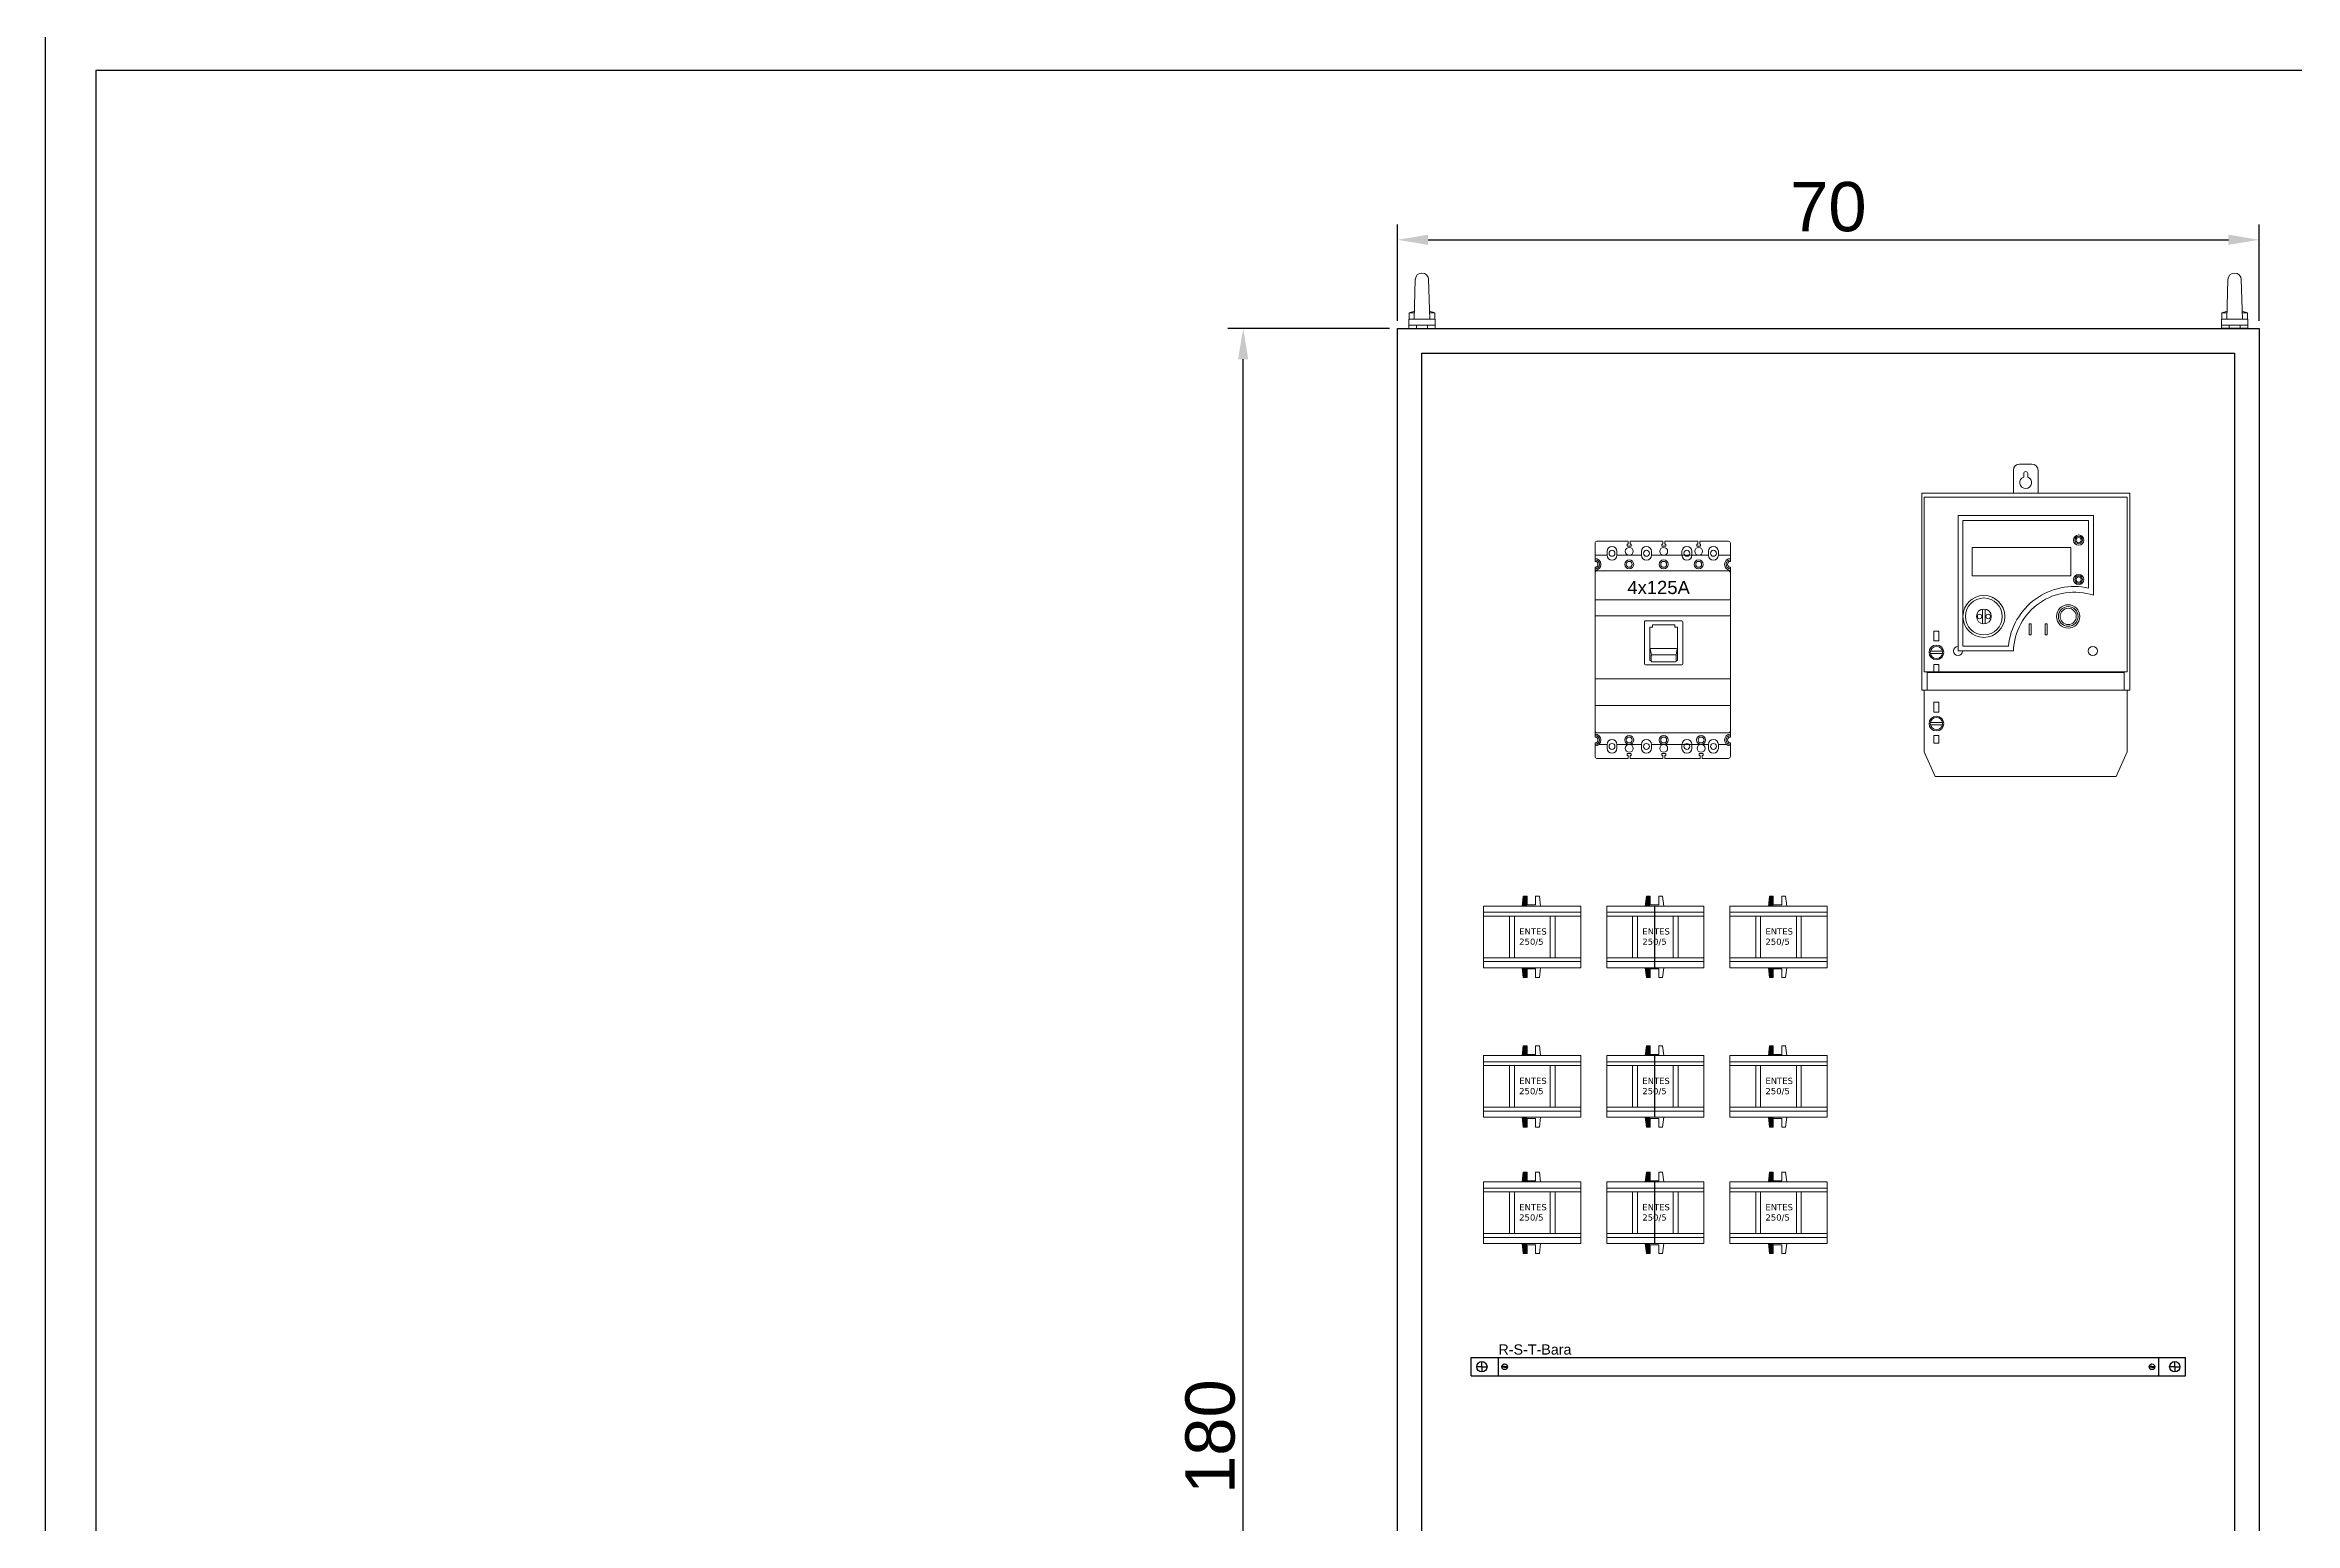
# Model space of a CAD drawing. Header units: millimetres. Extents: x 2046 to 14753, y 2361 to 29276.
# Drawn here: x 9972.7 to 10155.4, y 3099.9 to 3220 of the extents above; entities that cross this region are included whole.
import ezdxf

# ---------------------------------------------------------------- set-up
doc = ezdxf.new("R2010")
doc.units = ezdxf.units.MM
for name, color, linetype in [('ANTET', 7, 'Continuous'), ('BARA', 31, 'Continuous'), ('HAT', 3, 'Continuous'), ('Layer 1', 7, 'Continuous'), ('YAZI-1', 2, 'Continuous')]:
    doc.layers.add(name, color=color, linetype=linetype)
doc.layers.add('şalt malzemesi', color=7, linetype='Continuous', lineweight=40)
doc.styles.add('celalettin', font='verdana.ttf', dxfattribs={"height": 10})
doc.styles.get("Standard").update_dxf_attribs({"font": 'arial.ttf'})
doc.dimstyles.new('ISO-25', dxfattribs={"dimtxt": 2.5, "dimasz": 2.5, "dimexe": 1.25, "dimexo": 0.625, "dimtad": 1, "dimtxsty": 'Standard', "dimcen": 2.5, "dimadec": 0, "dimazin": 0, "dimtfac": 1, "dimtmove": 0, "dimatfit": 3, "dimfxl": 1, "dimarcsym": 0})

# ---------------------------------------------------------------- blocks, each defined once
blk = doc.blocks.new('*D249')
at = {"layer": 'Defpoints', "color": 0, "transparency": 16777216}
for p in [(10069.97, 3196.96), (10082.49, 3196.96), (10082.49, 3016.96)]:
    blk.add_point(p, dxfattribs=at)
at = {"layer": 'HAT', "color": 0, "lineweight": -2, "transparency": 16777216}
for p, q in [((10081.86, 3196.96), (10068.72, 3196.96)), ((10069.97, 3019.46), (10069.97, 3194.46)), ((10081.86, 3016.96), (10068.72, 3016.96))]:
    blk.add_line(p, q, dxfattribs=at)
at = {"layer": 'HAT', "color": 0, "transparency": 16777216}
for points in [[(10069.55, 3194.46), (10070.38, 3194.46), (10069.97, 3196.96)], [(10069.55, 3019.46), (10070.38, 3019.46), (10069.97, 3016.96)]]:
    blk.add_solid(points, dxfattribs=at)
at = {"layer": 'HAT', "transparency": 16777216, "insert": (10067.3, 3106.96), "char_height": 4, "attachment_point": 5, "rotation": 90, "bg_fill": 3, "box_fill_scale": 1.1, "bg_fill_color": 256, "bg_fill_true_color": 13158600, "bg_fill_transparency": 0}
blk.add_mtext('180', dxfattribs=at)
blk = doc.blocks.new('*D250')
at = {"layer": 'Defpoints', "color": 0, "transparency": 16777216}
for p in [(10152.49, 3204.16), (10082.49, 3196.96), (10152.49, 3196.96)]:
    blk.add_point(p, dxfattribs=at)
at = {"layer": 'HAT', "color": 0, "lineweight": -2, "transparency": 16777216}
for p, q in [((10082.49, 3197.59), (10082.49, 3205.41)), ((10152.49, 3197.59), (10152.49, 3205.41)), ((10084.99, 3204.16), (10149.99, 3204.16))]:
    blk.add_line(p, q, dxfattribs=at)
at = {"layer": 'HAT', "color": 0, "transparency": 16777216}
for points in [[(10084.99, 3204.58), (10084.99, 3203.75), (10082.49, 3204.16)], [(10149.99, 3204.58), (10149.99, 3203.75), (10152.49, 3204.16)]]:
    blk.add_solid(points, dxfattribs=at)
at = {"layer": 'HAT', "transparency": 16777216, "insert": (10117.49, 3206.83), "char_height": 4, "attachment_point": 5, "bg_fill": 3, "box_fill_scale": 1.1, "bg_fill_color": 256, "bg_fill_true_color": 13158600, "bg_fill_transparency": 0}
blk.add_mtext('70', dxfattribs=at)

msp = doc.modelspace()

# ---------------------------------------------------------------- hatches: boundary and pattern name
at = {"layer": 'şalt malzemesi', "lineweight": 9}
for points in [[(10092.62, 3150.044), (10093.02, 3150.044), (10093.02, 3150.844), (10092.72, 3150.844)], [(10102.62, 3150.044), (10103.02, 3150.044), (10103.02, 3150.844), (10102.72, 3150.844)], [(10112.62, 3150.044), (10113.02, 3150.044), (10113.02, 3150.844), (10112.72, 3150.844)], [(10092.72, 3144.244), (10093.02, 3144.244), (10093.02, 3145.044), (10092.62, 3145.044)], [(10102.72, 3144.244), (10103.02, 3144.244), (10103.02, 3145.044), (10102.62, 3145.044)], [(10112.72, 3144.244), (10113.02, 3144.244), (10113.02, 3145.044), (10112.62, 3145.044)], [(10092.62, 3137.908), (10093.02, 3137.908), (10093.02, 3138.708), (10092.72, 3138.708)], [(10102.62, 3137.908), (10103.02, 3137.908), (10103.02, 3138.708), (10102.72, 3138.708)], [(10112.62, 3137.908), (10113.02, 3137.908), (10113.02, 3138.708), (10112.72, 3138.708)], [(10092.72, 3132.108), (10093.02, 3132.108), (10093.02, 3132.908), (10092.62, 3132.908)], [(10102.72, 3132.108), (10103.02, 3132.108), (10103.02, 3132.908), (10102.62, 3132.908)], [(10112.72, 3132.108), (10113.02, 3132.108), (10113.02, 3132.908), (10112.62, 3132.908)], [(10092.62, 3127.648), (10093.02, 3127.648), (10093.02, 3128.448), (10092.72, 3128.448)], [(10102.62, 3127.648), (10103.02, 3127.648), (10103.02, 3128.448), (10102.72, 3128.448)], [(10112.62, 3127.648), (10113.02, 3127.648), (10113.02, 3128.448), (10112.72, 3128.448)], [(10092.72, 3121.848), (10093.02, 3121.848), (10093.02, 3122.648), (10092.62, 3122.648)], [(10102.72, 3121.848), (10103.02, 3121.848), (10103.02, 3122.648), (10102.62, 3122.648)], [(10112.72, 3121.848), (10113.02, 3121.848), (10113.02, 3122.648), (10112.62, 3122.648)]]:
    msp.add_hatch(color=253, dxfattribs=at).paths.add_polyline_path(points)

# ---------------------------------------------------------------- linework, layer by layer
at = {"color": 0, "lineweight": 9}
for p, q in [((10083.859, 3197.727), (10083.949, 3200.93)), ((10085.119, 3197.727), (10085.029, 3200.93)), ((10149.859, 3197.727), (10149.949, 3200.93)), ((10151.119, 3197.727), (10151.029, 3200.93)), ((10083.409, 3197.232), (10083.446, 3198.222)), ((10083.874, 3198.37), (10083.446, 3198.222)), ((10083.871, 3198.222), (10083.446, 3198.222)), ((10085.532, 3198.222), (10085.104, 3198.37)), ((10085.532, 3198.222), (10085.107, 3198.222)), ((10085.569, 3197.232), (10085.532, 3198.222)), ((10149.409, 3197.232), (10149.446, 3198.222)), ((10149.446, 3198.222), (10149.874, 3198.37)), ((10149.446, 3198.222), (10149.871, 3198.222)), ((10151.104, 3198.37), (10151.532, 3198.222)), ((10151.107, 3198.222), (10151.532, 3198.222)), ((10151.569, 3197.232), (10151.532, 3198.222)), ((10085.569, 3197.232), (10083.409, 3197.232)), ((10083.409, 3196.963), (10083.409, 3197.232)), ((10083.427, 3197.727), (10085.551, 3197.727)), ((10085.569, 3196.963), (10085.569, 3197.232)), ((10149.409, 3197.232), (10151.569, 3197.232)), ((10149.409, 3196.963), (10149.409, 3197.232)), ((10151.551, 3197.727), (10149.427, 3197.727)), ((10151.569, 3196.963), (10151.569, 3197.232))]:
    msp.add_line(p, q, dxfattribs=at)
for p, q in [((10083.409, 3196.963), (10085.569, 3196.963)), ((10151.569, 3196.963), (10149.409, 3196.963))]:
    msp.add_line(p, q)
at = {"color": 7, "linetype": 'Continuous', "lineweight": 9}
for p, q in [((10132.522, 3183.573), (10132.522, 3185.453)), ((10133.362, 3185.18), (10133.362, 3184.895)), ((10133.682, 3185.18), (10133.682, 3184.895)), ((10134.522, 3183.573), (10134.522, 3185.453)), ((10130.022, 3174.173), (10130.022, 3172.973)), ((10130.222, 3174.173), (10130.222, 3172.973)), ((10125.772, 3170.753), (10126.772, 3170.753)), ((10125.772, 3170.553), (10126.772, 3170.553)), ((10125.772, 3164.973), (10126.772, 3164.973)), ((10125.772, 3164.773), (10126.772, 3164.773)), ((10126.172, 3160.573), (10125.272, 3162.573)), ((10140.872, 3160.573), (10141.772, 3162.573))]:
    msp.add_line(p, q, dxfattribs=at)
at = {"color": 1, "lineweight": 9}
for p, q in [((10101.241, 3179.683), (10101.241, 3179.443)), ((10101.401, 3179.683), (10101.401, 3179.443)), ((10104.041, 3179.683), (10104.041, 3179.443)), ((10104.201, 3179.683), (10104.201, 3179.443)), ((10106.882, 3179.683), (10106.882, 3179.443)), ((10107.042, 3179.683), (10107.042, 3179.443)), ((10099.521, 3178.543), (10098.541, 3178.543)), ((10102.321, 3178.543), (10100.321, 3178.543)), ((10101.241, 3179.443), (10101.161, 3179.443)), ((10101.161, 3179.443), (10101.161, 3179.283)), ((10101.481, 3179.283), (10101.161, 3179.283)), ((10101.401, 3179.443), (10101.481, 3179.443)), ((10101.481, 3179.443), (10101.481, 3179.283)), ((10103.121, 3178.543), (10107.761, 3178.543)), ((10104.041, 3179.443), (10103.961, 3179.443)), ((10103.961, 3179.443), (10103.961, 3179.283)), ((10103.961, 3179.283), (10104.281, 3179.283)), ((10104.201, 3179.443), (10104.281, 3179.443)), ((10104.281, 3179.443), (10104.281, 3179.283)), ((10106.882, 3179.443), (10106.802, 3179.443)), ((10106.802, 3179.443), (10106.802, 3179.283)), ((10106.802, 3179.283), (10107.122, 3179.283)), ((10107.042, 3179.443), (10107.122, 3179.443)), ((10107.122, 3179.443), (10107.122, 3179.283)), ((10108.561, 3178.543), (10109.541, 3178.543)), ((10098.541, 3163.78), (10098.541, 3177.563)), ((10098.701, 3177.283), (10109.381, 3177.283)), ((10109.541, 3177.563), (10109.541, 3163.78)), ((10109.541, 3174.92), (10098.541, 3174.92)), ((10109.541, 3173.618), (10098.541, 3173.618)), ((10102.558, 3169.734), (10102.558, 3173.141)), ((10102.645, 3173.228), (10105.596, 3173.228)), ((10102.992, 3170.884), (10102.992, 3172.707)), ((10102.992, 3172.707), (10103.209, 3172.707)), ((10103.209, 3172.707), (10103.209, 3172.88)), ((10103.209, 3172.88), (10105.032, 3172.88)), ((10105.032, 3172.707), (10105.032, 3172.88)), ((10105.249, 3172.707), (10105.032, 3172.707)), ((10105.249, 3172.707), (10105.249, 3170.884)), ((10105.683, 3173.141), (10105.683, 3169.734)), ((10102.992, 3169.994), (10102.992, 3170.884)), ((10103.12, 3170.431), (10103.018, 3170.945)), ((10103.079, 3170.971), (10105.162, 3170.971)), ((10103.166, 3170.45), (10105.076, 3170.45)), ((10105.122, 3170.431), (10105.224, 3170.945)), ((10105.249, 3170.884), (10105.249, 3169.994)), ((10105.596, 3169.647), (10102.645, 3169.647)), ((10103.101, 3169.994), (10102.992, 3169.994)), ((10103.101, 3169.951), (10103.101, 3170.385)), ((10105.076, 3169.886), (10103.166, 3169.886)), ((10105.141, 3170.385), (10105.141, 3169.951)), ((10105.249, 3169.994), (10105.141, 3169.994)), ((10109.541, 3168.518), (10098.541, 3168.518)), ((10109.541, 3166.348), (10098.541, 3166.348)), ((10109.381, 3164.12), (10098.701, 3164.12)), ((10099.521, 3163.18), (10098.858, 3163.18)), ((10102.321, 3163.18), (10100.321, 3163.18)), ((10103.121, 3163.18), (10107.761, 3163.18)), ((10108.561, 3163.18), (10109.223, 3163.18)), ((10101.481, 3162.44), (10101.161, 3162.44)), ((10101.161, 3162.28), (10101.161, 3162.44)), ((10101.241, 3162.28), (10101.161, 3162.28)), ((10101.241, 3162.04), (10101.241, 3162.28)), ((10101.401, 3162.04), (10101.401, 3162.28)), ((10101.401, 3162.28), (10101.481, 3162.28)), ((10101.481, 3162.28), (10101.481, 3162.44)), ((10103.961, 3162.44), (10104.281, 3162.44)), ((10103.961, 3162.28), (10103.961, 3162.44)), ((10104.041, 3162.28), (10103.961, 3162.28)), ((10104.041, 3162.04), (10104.041, 3162.28)), ((10104.201, 3162.04), (10104.201, 3162.28)), ((10104.201, 3162.28), (10104.281, 3162.28)), ((10104.281, 3162.28), (10104.281, 3162.44)), ((10106.996, 3162.44), (10107.316, 3162.44)), ((10106.996, 3162.28), (10106.996, 3162.44)), ((10107.076, 3162.28), (10106.996, 3162.28)), ((10107.076, 3162.04), (10107.076, 3162.28)), ((10107.236, 3162.04), (10107.236, 3162.28)), ((10107.236, 3162.28), (10107.316, 3162.28)), ((10107.316, 3162.28), (10107.316, 3162.44))]:
    msp.add_line(p, q, dxfattribs=at)
at = {"color": 0, "lineweight": 9}
for points in [[(10084.039, 3197.233), (10084.039, 3196.963), (10084.939, 3196.963), (10084.939, 3197.233)], [(10150.939, 3197.233), (10150.939, 3196.963), (10150.039, 3196.963), (10150.039, 3197.233)]]:
    msp.add_lwpolyline(points, close=True, dxfattribs=at)
at = {"color": 7, "linetype": 'Continuous', "lineweight": 9}
for points in [[(10125.072, 3167.573), (10141.972, 3167.573), (10141.972, 3183.573), (10125.072, 3183.573)], [(10125.272, 3169.073), (10141.772, 3169.073), (10141.772, 3183.273), (10125.272, 3183.273)], [(10129.172, 3176.873), (10137.172, 3176.873), (10137.172, 3179.173), (10129.172, 3179.173)], [(10126.072, 3171.58), (10126.472, 3171.58), (10126.472, 3172.38), (10126.072, 3172.38)], [(10133.812, 3172.073), (10133.972, 3172.073), (10133.972, 3172.973), (10133.812, 3172.973)], [(10135.112, 3172.073), (10135.272, 3172.073), (10135.272, 3172.973), (10135.112, 3172.973)], [(10125.522, 3167.573), (10141.522, 3167.573), (10141.522, 3169.023), (10125.522, 3169.023)], [(10126.072, 3169.073), (10126.472, 3169.073), (10126.472, 3169.673), (10126.072, 3169.673)], [(10126.072, 3165.8), (10126.472, 3165.8), (10126.472, 3166.6), (10126.072, 3166.6)], [(10126.072, 3163.293), (10126.472, 3163.293), (10126.472, 3163.893), (10126.072, 3163.893)]]:
    msp.add_lwpolyline(points, close=True, dxfattribs=at)
for points in [[(10139.022, 3175.295), (10139.022, 3181.773), (10128.022, 3181.773), (10128.022, 3170.773), (10132.522, 3170.773)], [(10138.622, 3175.873), (10138.622, 3181.373), (10128.422, 3181.373), (10128.422, 3171.173), (10132.122, 3171.173)], [(10141.772, 3162.573), (10141.772, 3167.573), (10125.272, 3167.573), (10125.272, 3162.573)], [(10126.172, 3160.573), (10140.872, 3160.573)]]:
    msp.add_lwpolyline(points, dxfattribs=at)
at = {"color": 1, "lineweight": 9}
for points in [[(10098.541, 3178.043), (10098.541, 3179.523, -0.4142136), (10098.701, 3179.683), (10101.241, 3179.683)], [(10107.042, 3179.683), (10109.381, 3179.683, -0.4142136), (10109.541, 3179.523), (10109.541, 3178.043)], [(10101.241, 3162.04), (10098.701, 3162.04, -0.4142136), (10098.541, 3162.2), (10098.541, 3163.3)], [(10109.541, 3163.3), (10109.541, 3162.2, -0.4142136), (10109.381, 3162.04), (10107.236, 3162.04)]]:
    msp.add_lwpolyline(points, format="xyb", dxfattribs=at)
for points in [[(10101.401, 3179.683), (10104.041, 3179.683)], [(10104.201, 3179.683), (10106.882, 3179.683)], [(10104.041, 3162.04), (10101.401, 3162.04)], [(10107.076, 3162.04), (10104.201, 3162.04)]]:
    msp.add_lwpolyline(points, dxfattribs=at)
for points in [[(10100.321, 3178.543), (10100.321, 3178.863, 1), (10099.521, 3178.863), (10099.521, 3178.543, 1)], [(10103.121, 3178.543), (10103.121, 3178.863, 1), (10102.321, 3178.863), (10102.321, 3178.543, 1)], [(10106.402, 3178.543), (10106.402, 3178.863, 1), (10105.602, 3178.863), (10105.602, 3178.543, 1)], [(10108.561, 3178.543), (10108.561, 3178.863, 1), (10107.761, 3178.863), (10107.761, 3178.543, 1)], [(10100.321, 3163.18), (10100.321, 3162.86, -1), (10099.521, 3162.86), (10099.521, 3163.18, -1)], [(10103.121, 3163.18), (10103.121, 3162.86, -1), (10102.321, 3162.86), (10102.321, 3163.18, -1)], [(10106.402, 3163.18), (10106.402, 3162.86, -1), (10105.602, 3162.86), (10105.602, 3163.18, -1)], [(10108.561, 3163.18), (10108.561, 3162.86, -1), (10107.761, 3162.86), (10107.761, 3163.18, -1)]]:
    msp.add_lwpolyline(points, format="xyb", close=True, dxfattribs=at)
at = {"color": 7, "linetype": 'Continuous', "lineweight": 9}
for centre, radius in [((10137.822, 3179.773), 0.42), ((10137.822, 3179.773), 0.31), ((10137.822, 3179.773), 0.21), ((10137.822, 3176.573), 0.42), ((10137.822, 3176.573), 0.31), ((10137.822, 3176.573), 0.21), ((10130.122, 3173.573), 1.7), ((10130.122, 3173.573), 1.5), ((10130.122, 3173.573), 0.6), ((10136.972, 3173.573), 0.95), ((10136.972, 3173.573), 0.8), ((10136.972, 3173.573), 0.66), ((10129.772, 3173.573), 0.18), ((10130.472, 3173.573), 0.18), ((10126.272, 3170.653), 0.6), ((10126.272, 3170.653), 0.5), ((10138.972, 3170.773), 0.37), ((10126.272, 3164.873), 0.6), ((10126.272, 3164.873), 0.5)]:
    msp.add_circle(centre, radius, dxfattribs=at)
at = {"color": 1, "lineweight": 9}
for centre, radius in [((10099.921, 3178.703), 0.24), ((10101.321, 3177.803), 0.36), ((10101.321, 3178.863), 0.32), ((10101.321, 3177.803), 0.24), ((10102.721, 3178.703), 0.24), ((10104.121, 3177.803), 0.36), ((10104.121, 3178.863), 0.32), ((10104.121, 3177.803), 0.24), ((10106.002, 3178.703), 0.24), ((10106.962, 3177.803), 0.36), ((10106.962, 3178.863), 0.32), ((10106.962, 3177.803), 0.24), ((10108.161, 3178.703), 0.24), ((10099.921, 3163.02), 0.24), ((10101.321, 3163.54), 0.36), ((10101.321, 3162.86), 0.32), ((10101.321, 3163.54), 0.24), ((10102.721, 3163.02), 0.24), ((10104.121, 3163.54), 0.36), ((10104.121, 3162.86), 0.32), ((10104.121, 3163.54), 0.24), ((10106.002, 3163.02), 0.24), ((10107.156, 3163.54), 0.36), ((10107.156, 3162.86), 0.32), ((10107.156, 3163.54), 0.24), ((10108.161, 3163.02), 0.24)]:
    msp.add_circle(centre, radius, dxfattribs=at)
at = {"color": 0, "lineweight": 9}
for centre in [(10084.489, 3200.923), (10150.489, 3200.923)]:
    msp.add_arc(centre, 0.54, 0.75772, 179.24228, dxfattribs=at)
at = {"color": 7, "linetype": 'Continuous', "lineweight": 9}
for centre, radius, start, end in [((10133.022, 3185.453), 0.5, 90, 180), ((10133.522, 3185.18), 0.16, 0, 180), ((10134.022, 3185.453), 0.5, 0, 90), ((10133.522, 3184.443), 0.48, 109.47122, 70.52878), ((10137.451, 3170.647), 5.355, 77.37087, 174.36878), ((10137.457, 3170.612), 4.937, 71.5171, 178.1371), ((10128.022, 3170.773), 0.37, 90, 0)]:
    msp.add_arc(centre, radius, start, end, dxfattribs=at)
at = {"color": 1, "lineweight": 9}
for centre, radius, start, end in [((10098.541, 3177.803), 0.48, 270, 90), ((10098.541, 3177.803), 0.36, 270, 90), ((10098.541, 3177.803), 0.24, 270, 90), ((10109.541, 3177.803), 0.48, 90, 270), ((10109.541, 3177.803), 0.36, 90, 270), ((10109.541, 3177.803), 0.24, 90, 270), ((10098.701, 3177.123), 0.16, 90, 180), ((10109.381, 3177.123), 0.16, 0, 90), ((10098.701, 3164.28), 0.16, 180, 270), ((10098.541, 3163.54), 0.48, 270, 90), ((10098.541, 3163.54), 0.36, 270, 90), ((10098.541, 3163.54), 0.24, 270, 90), ((10109.541, 3163.54), 0.48, 90, 270), ((10109.541, 3163.54), 0.36, 90, 270), ((10109.541, 3163.54), 0.24, 90, 270), ((10109.381, 3164.28), 0.16, 270, 0)]:
    msp.add_arc(centre, radius, start, end, dxfattribs=at)
at = {"color": 1, "lineweight": 9, "extrusion": (0, 0, -1)}
for centre, major_axis, start_param, end_param in [((10102.645, 3173.141), (-0.0614, 0.0614), 5.4977871, 7.0685835), ((10105.596, 3173.141), (-0.0614, 0.0614), 0.7853982, 2.3561945), ((10103.079, 3170.884), (-0.0614, 0.0614), 5.4977871, 7.0685835), ((10103.166, 3170.385), (-0.046, 0.046), 5.4977871, 7.0685835), ((10105.076, 3170.385), (-0.046, 0.046), 0.7853982, 2.3561945), ((10105.162, 3170.884), (-0.0614, 0.0614), 0.7853982, 2.3561945), ((10102.645, 3169.734), (-0.0614, 0.0614), 3.9269908, 5.4977871), ((10103.166, 3169.951), (-0.046, 0.046), 3.9269908, 5.4977871), ((10105.076, 3169.951), (-0.046, 0.046), 2.3561945, 3.9269908), ((10105.596, 3169.734), (0.0614, 0.0614), 0.7853982, 2.3561945)]:
    msp.add_ellipse(centre, major_axis=major_axis, ratio=1, start_param=start_param, end_param=end_param, dxfattribs=at)
at = {"layer": 'BARA'}
for p, q in [((10088.489, 3113.381), (10146.489, 3113.381)), ((10088.489, 3111.901), (10088.489, 3113.381)), ((10089.353, 3112.641), (10088.935, 3112.641)), ((10089.353, 3112.641), (10089.353, 3113.059)), ((10089.353, 3112.641), (10089.353, 3112.224)), ((10089.353, 3112.641), (10089.77, 3112.641)), ((10090.674, 3113.381), (10090.674, 3111.901)), ((10091.203, 3112.67), (10090.972, 3112.67)), ((10091.203, 3112.613), (10090.972, 3112.613)), ((10091.203, 3112.67), (10091.433, 3112.67)), ((10091.203, 3112.613), (10091.433, 3112.613)), ((10143.775, 3112.67), (10143.545, 3112.67)), ((10143.775, 3112.613), (10143.545, 3112.613)), ((10143.775, 3112.67), (10144.006, 3112.67)), ((10143.775, 3112.613), (10144.006, 3112.613)), ((10144.304, 3113.381), (10144.304, 3111.901)), ((10145.625, 3112.641), (10145.208, 3112.641)), ((10145.625, 3112.641), (10145.625, 3113.059)), ((10145.625, 3112.641), (10145.625, 3112.224)), ((10145.625, 3112.641), (10146.043, 3112.641)), ((10146.489, 3111.901), (10146.489, 3113.381)), ((10088.489, 3111.901), (10146.489, 3111.901))]:
    msp.add_line(p, q, dxfattribs=at)
for centre, radius in [((10089.353, 3112.641), 0.417), ((10091.203, 3112.641), 0.232), ((10143.775, 3112.641), 0.232), ((10145.625, 3112.641), 0.417)]:
    msp.add_circle(centre, radius, dxfattribs=at)
at = {"layer": 'HAT', "color": 1}
for p, q in [((10103.37, 3150.044), (10103.37, 3145.044)), ((10103.37, 3137.908), (10103.37, 3132.908)), ((10103.37, 3127.648), (10103.37, 3122.648))]:
    msp.add_line(p, q, dxfattribs=at)
for points in [[(10082.489, 3196.963), (10152.489, 3196.963), (10152.489, 3016.963), (10082.489, 3016.963)], [(10084.489, 3194.963), (10150.489, 3194.963), (10150.489, 3018.963), (10084.489, 3018.963)]]:
    msp.add_lwpolyline(points, close=True, dxfattribs=at)
at = {"layer": 'Layer 1', "color": 7, "lineweight": 9, "ltscale": 200}
msp.add_line((10133.022, 3185.953), (10134.022, 3185.953), dxfattribs=at)
at = {"layer": 'şalt malzemesi', "color": 253, "lineweight": 9}
for p, q in [((10095.293, 3149.244), (10091.593, 3149.244)), ((10091.993, 3149.244), (10091.993, 3145.844)), ((10094.893, 3149.244), (10094.893, 3145.844)), ((10105.293, 3149.244), (10101.593, 3149.244)), ((10101.993, 3149.244), (10101.993, 3145.844)), ((10104.893, 3149.244), (10104.893, 3145.844)), ((10115.293, 3149.244), (10111.593, 3149.244)), ((10111.993, 3149.244), (10111.993, 3145.844)), ((10114.893, 3149.244), (10114.893, 3145.844)), ((10095.293, 3145.844), (10091.593, 3145.844)), ((10105.293, 3145.844), (10101.593, 3145.844)), ((10115.293, 3145.844), (10111.593, 3145.844)), ((10095.293, 3137.108), (10091.593, 3137.108)), ((10091.993, 3137.108), (10091.993, 3133.708)), ((10094.893, 3137.108), (10094.893, 3133.708)), ((10105.293, 3137.108), (10101.593, 3137.108)), ((10101.993, 3137.108), (10101.993, 3133.708)), ((10104.893, 3137.108), (10104.893, 3133.708)), ((10115.293, 3137.108), (10111.593, 3137.108)), ((10111.993, 3137.108), (10111.993, 3133.708)), ((10114.893, 3137.108), (10114.893, 3133.708)), ((10095.293, 3133.708), (10091.593, 3133.708)), ((10105.293, 3133.708), (10101.593, 3133.708)), ((10115.293, 3133.708), (10111.593, 3133.708)), ((10095.293, 3126.848), (10091.593, 3126.848)), ((10091.993, 3126.848), (10091.993, 3123.448)), ((10094.893, 3126.848), (10094.893, 3123.448)), ((10105.293, 3126.848), (10101.593, 3126.848)), ((10101.993, 3126.848), (10101.993, 3123.448)), ((10104.893, 3126.848), (10104.893, 3123.448)), ((10115.293, 3126.848), (10111.593, 3126.848)), ((10111.993, 3126.848), (10111.993, 3123.448)), ((10114.893, 3126.848), (10114.893, 3123.448)), ((10095.293, 3123.448), (10091.593, 3123.448)), ((10105.293, 3123.448), (10101.593, 3123.448)), ((10115.293, 3123.448), (10111.593, 3123.448))]:
    msp.add_line(p, q, dxfattribs=at)
for points in [[(10093.02, 3150.844), (10092.72, 3150.844), (10092.62, 3150.044), (10094.12, 3150.044), (10094.02, 3150.844), (10093.72, 3150.844)], [(10093.02, 3150.844), (10093.02, 3150.144), (10093.72, 3150.144), (10093.72, 3150.844)], [(10103.02, 3150.844), (10102.72, 3150.844), (10102.62, 3150.044), (10104.12, 3150.044), (10104.02, 3150.844), (10103.72, 3150.844)], [(10103.02, 3150.844), (10103.02, 3150.144), (10103.72, 3150.144), (10103.72, 3150.844)], [(10113.02, 3150.844), (10112.72, 3150.844), (10112.62, 3150.044), (10114.12, 3150.044), (10114.02, 3150.844), (10113.72, 3150.844)], [(10113.02, 3150.844), (10113.02, 3150.144), (10113.72, 3150.144), (10113.72, 3150.844)], [(10093.02, 3144.244), (10092.72, 3144.244), (10092.62, 3145.044), (10094.12, 3145.044), (10094.02, 3144.244), (10093.72, 3144.244)], [(10093.02, 3144.244), (10093.02, 3144.944), (10093.72, 3144.944), (10093.72, 3144.244)], [(10103.02, 3144.244), (10102.72, 3144.244), (10102.62, 3145.044), (10104.12, 3145.044), (10104.02, 3144.244), (10103.72, 3144.244)], [(10103.02, 3144.244), (10103.02, 3144.944), (10103.72, 3144.944), (10103.72, 3144.244)], [(10113.02, 3144.244), (10112.72, 3144.244), (10112.62, 3145.044), (10114.12, 3145.044), (10114.02, 3144.244), (10113.72, 3144.244)], [(10113.02, 3144.244), (10113.02, 3144.944), (10113.72, 3144.944), (10113.72, 3144.244)], [(10093.02, 3138.708), (10092.72, 3138.708), (10092.62, 3137.908), (10094.12, 3137.908), (10094.02, 3138.708), (10093.72, 3138.708)], [(10093.02, 3138.708), (10093.02, 3138.008), (10093.72, 3138.008), (10093.72, 3138.708)], [(10103.02, 3138.708), (10102.72, 3138.708), (10102.62, 3137.908), (10104.12, 3137.908), (10104.02, 3138.708), (10103.72, 3138.708)], [(10103.02, 3138.708), (10103.02, 3138.008), (10103.72, 3138.008), (10103.72, 3138.708)], [(10113.02, 3138.708), (10112.72, 3138.708), (10112.62, 3137.908), (10114.12, 3137.908), (10114.02, 3138.708), (10113.72, 3138.708)], [(10113.02, 3138.708), (10113.02, 3138.008), (10113.72, 3138.008), (10113.72, 3138.708)], [(10093.02, 3132.108), (10092.72, 3132.108), (10092.62, 3132.908), (10094.12, 3132.908), (10094.02, 3132.108), (10093.72, 3132.108)], [(10093.02, 3132.108), (10093.02, 3132.808), (10093.72, 3132.808), (10093.72, 3132.108)], [(10103.02, 3132.108), (10102.72, 3132.108), (10102.62, 3132.908), (10104.12, 3132.908), (10104.02, 3132.108), (10103.72, 3132.108)], [(10103.02, 3132.108), (10103.02, 3132.808), (10103.72, 3132.808), (10103.72, 3132.108)], [(10113.02, 3132.108), (10112.72, 3132.108), (10112.62, 3132.908), (10114.12, 3132.908), (10114.02, 3132.108), (10113.72, 3132.108)], [(10113.02, 3132.108), (10113.02, 3132.808), (10113.72, 3132.808), (10113.72, 3132.108)], [(10093.02, 3128.448), (10092.72, 3128.448), (10092.62, 3127.648), (10094.12, 3127.648), (10094.02, 3128.448), (10093.72, 3128.448)], [(10093.02, 3128.448), (10093.02, 3127.748), (10093.72, 3127.748), (10093.72, 3128.448)], [(10103.02, 3128.448), (10102.72, 3128.448), (10102.62, 3127.648), (10104.12, 3127.648), (10104.02, 3128.448), (10103.72, 3128.448)], [(10103.02, 3128.448), (10103.02, 3127.748), (10103.72, 3127.748), (10103.72, 3128.448)], [(10113.02, 3128.448), (10112.72, 3128.448), (10112.62, 3127.648), (10114.12, 3127.648), (10114.02, 3128.448), (10113.72, 3128.448)], [(10113.02, 3128.448), (10113.02, 3127.748), (10113.72, 3127.748), (10113.72, 3128.448)], [(10093.02, 3121.848), (10092.72, 3121.848), (10092.62, 3122.648), (10094.12, 3122.648), (10094.02, 3121.848), (10093.72, 3121.848)], [(10093.02, 3121.848), (10093.02, 3122.548), (10093.72, 3122.548), (10093.72, 3121.848)], [(10103.02, 3121.848), (10102.72, 3121.848), (10102.62, 3122.648), (10104.12, 3122.648), (10104.02, 3121.848), (10103.72, 3121.848)], [(10103.02, 3121.848), (10103.02, 3122.548), (10103.72, 3122.548), (10103.72, 3121.848)], [(10113.02, 3121.848), (10112.72, 3121.848), (10112.62, 3122.648), (10114.12, 3122.648), (10114.02, 3121.848), (10113.72, 3121.848)], [(10113.02, 3121.848), (10113.02, 3122.548), (10113.72, 3122.548), (10113.72, 3121.848)]]:
    msp.add_lwpolyline(points, dxfattribs=at)
for points in [[(10089.493, 3150.044), (10089.493, 3145.044), (10097.393, 3145.044), (10097.393, 3150.044)], [(10089.493, 3149.544), (10089.493, 3145.544), (10097.393, 3145.544), (10097.393, 3149.544)], [(10091.593, 3149.244), (10091.593, 3145.844), (10089.493, 3145.844), (10089.493, 3149.244)], [(10095.293, 3149.244), (10095.293, 3145.844), (10097.393, 3145.844), (10097.393, 3149.244)], [(10099.493, 3150.044), (10099.493, 3145.044), (10107.393, 3145.044), (10107.393, 3150.044)], [(10099.493, 3149.544), (10099.493, 3145.544), (10107.393, 3145.544), (10107.393, 3149.544)], [(10101.593, 3149.244), (10101.593, 3145.844), (10099.493, 3145.844), (10099.493, 3149.244)], [(10105.293, 3149.244), (10105.293, 3145.844), (10107.393, 3145.844), (10107.393, 3149.244)], [(10109.493, 3150.044), (10109.493, 3145.044), (10117.393, 3145.044), (10117.393, 3150.044)], [(10109.493, 3149.544), (10109.493, 3145.544), (10117.393, 3145.544), (10117.393, 3149.544)], [(10111.593, 3149.244), (10111.593, 3145.844), (10109.493, 3145.844), (10109.493, 3149.244)], [(10115.293, 3149.244), (10115.293, 3145.844), (10117.393, 3145.844), (10117.393, 3149.244)], [(10089.493, 3137.908), (10089.493, 3132.908), (10097.393, 3132.908), (10097.393, 3137.908)], [(10099.493, 3137.908), (10099.493, 3132.908), (10107.393, 3132.908), (10107.393, 3137.908)], [(10109.493, 3137.908), (10109.493, 3132.908), (10117.393, 3132.908), (10117.393, 3137.908)], [(10089.493, 3137.408), (10089.493, 3133.408), (10097.393, 3133.408), (10097.393, 3137.408)], [(10091.593, 3137.108), (10091.593, 3133.708), (10089.493, 3133.708), (10089.493, 3137.108)], [(10095.293, 3137.108), (10095.293, 3133.708), (10097.393, 3133.708), (10097.393, 3137.108)], [(10099.493, 3137.408), (10099.493, 3133.408), (10107.393, 3133.408), (10107.393, 3137.408)], [(10101.593, 3137.108), (10101.593, 3133.708), (10099.493, 3133.708), (10099.493, 3137.108)], [(10105.293, 3137.108), (10105.293, 3133.708), (10107.393, 3133.708), (10107.393, 3137.108)], [(10109.493, 3137.408), (10109.493, 3133.408), (10117.393, 3133.408), (10117.393, 3137.408)], [(10111.593, 3137.108), (10111.593, 3133.708), (10109.493, 3133.708), (10109.493, 3137.108)], [(10115.293, 3137.108), (10115.293, 3133.708), (10117.393, 3133.708), (10117.393, 3137.108)], [(10089.493, 3127.648), (10089.493, 3122.648), (10097.393, 3122.648), (10097.393, 3127.648)], [(10089.493, 3127.148), (10089.493, 3123.148), (10097.393, 3123.148), (10097.393, 3127.148)], [(10091.593, 3126.848), (10091.593, 3123.448), (10089.493, 3123.448), (10089.493, 3126.848)], [(10095.293, 3126.848), (10095.293, 3123.448), (10097.393, 3123.448), (10097.393, 3126.848)], [(10099.493, 3127.648), (10099.493, 3122.648), (10107.393, 3122.648), (10107.393, 3127.648)], [(10099.493, 3127.148), (10099.493, 3123.148), (10107.393, 3123.148), (10107.393, 3127.148)], [(10101.593, 3126.848), (10101.593, 3123.448), (10099.493, 3123.448), (10099.493, 3126.848)], [(10105.293, 3126.848), (10105.293, 3123.448), (10107.393, 3123.448), (10107.393, 3126.848)], [(10109.493, 3127.648), (10109.493, 3122.648), (10117.393, 3122.648), (10117.393, 3127.648)], [(10109.493, 3127.148), (10109.493, 3123.148), (10117.393, 3123.148), (10117.393, 3127.148)], [(10111.593, 3126.848), (10111.593, 3123.448), (10109.493, 3123.448), (10109.493, 3126.848)], [(10115.293, 3126.848), (10115.293, 3123.448), (10117.393, 3123.448), (10117.393, 3126.848)]]:
    msp.add_lwpolyline(points, close=True, dxfattribs=at)

# ---------------------------------------------------------------- texts
at = {"lineweight": 9, "insert": (10101.168, 3176.464), "char_height": 1.0714, "width": 0.95345, "attachment_point": 1}
msp.add_mtext('4x125A', dxfattribs=at)
at = {"layer": 'ANTET', "color": 30, "lineweight": 9, "char_height": 0.5, "width": 30.63152, "attachment_point": 1, "style": 'celalettin'}
for insert in [(10092.385, 3148.243), (10102.385, 3148.243), (10112.385, 3148.243), (10092.385, 3136.107), (10102.385, 3136.107), (10112.385, 3136.107), (10092.385, 3125.847), (10102.385, 3125.847), (10112.385, 3125.847)]:
    msp.add_mtext('ENTES\\P250/5', dxfattribs=dict(at, insert=insert))
at = {"layer": 'YAZI-1', "color": 7}
msp.add_text('R-S-T-Bara', height=0.8307, dxfattribs=at).set_placement((10090.7, 3113.624))

# ---------------------------------------------------------------- next in the draw order: dimensions: what is measured, and where the dimension line sits
at = {"layer": 'HAT', "color": 4}
dim = msp.add_linear_dim(base=(10069.968, 3196.963), p1=(10082.489, 3016.963), p2=(10082.489, 3196.963), angle=90, dimstyle='ISO-25', override={"dimtxt": 4, "dimcen": -2.5, "dimclrt": 256, "dimtfill": 1}, dxfattribs=at)
dim.commit()
dim.dimension.update_dxf_attribs({"geometry": '*D249', "text_midpoint": (10067.301, 3106.963)})

# ---------------------------------------------------------------- next in the draw order: dimensions: what is measured, and where the dimension line sits
dim = msp.add_linear_dim(base=(10152.489, 3204.163), p1=(10082.489, 3196.963), p2=(10152.489, 3196.963), dimstyle='ISO-25', override={"dimtxt": 4, "dimcen": -2.5, "dimclrt": 256, "dimtfill": 1}, dxfattribs=at)
dim.commit()
dim.dimension.update_dxf_attribs({"geometry": '*D250', "text_midpoint": (10117.489, 3206.83)})

# ---------------------------------------------------------------- next in the draw order: linework, layer by layer
for points in [[(10453.675, 2675.604), (10453.675, 3222.049), (9972.658, 3222.049), (9972.658, 2675.604), (10453.675, 2675.604)], [(10449.544, 2679.735), (10449.544, 3217.918), (9976.789, 3217.918), (9976.789, 2679.735)]]:
    msp.add_lwpolyline(points)

doc.saveas('drawing.dxf')
